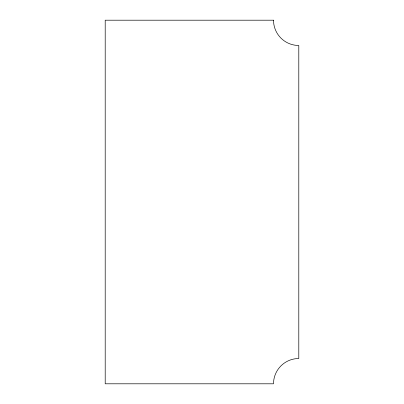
<?xml version="1.0" encoding="UTF-8"?>
<svg xmlns="http://www.w3.org/2000/svg" width="404" height="404" viewBox="0 0 404 404"><rect width="100%" height="100%" fill="white"/><g stroke="black" fill="none" stroke-linecap="round" stroke-linejoin="round"><path stroke-width="0.61" d="M273.513 20.2L105.202 20.2L105.202 383.8L273.513 383.8A25.285 25.285 0 0 1 298.798 358.515L298.798 45.485A25.285 25.285 0 0 1 273.513 20.2"/></g></svg>
